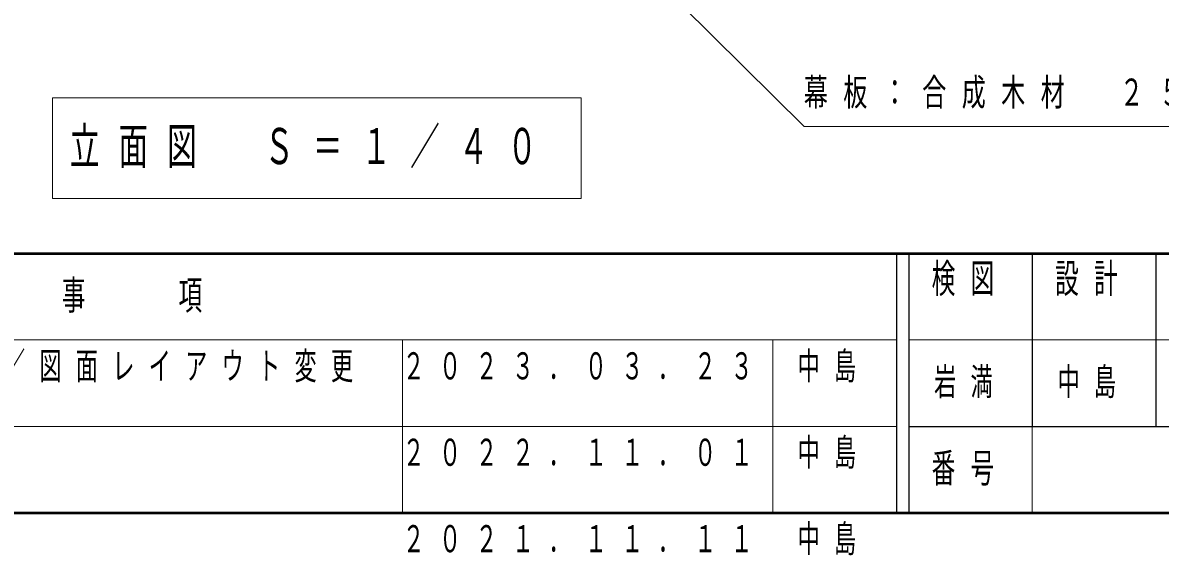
# Model space of a CAD drawing. Units: millimetres on the paper. Extents: x -385 to 15, y -594 to 267.
# Drawn here: x -314.3 to -222.1, y -3.4 to 39.7 of the extents above; entities that cross this region are included whole.
import ezdxf

# ---------------------------------------------------------------- set-up
doc = ezdxf.new("R2010")
doc.units = ezdxf.units.MM
doc.layers.add('1_40', color=4, linetype='Continuous', lineweight=25)
doc.layers.add('NAKAMURA図枠', color=7, linetype='Continuous', lineweight=13)
doc.layers.add('図面情報', color=7, linetype='Continuous')
doc.styles.add('ＭＳ ゴシック', font='')
doc.styles.get('ＭＳ ゴシック').set_extended_font_data('MS Gothic')

msp = doc.modelspace()

# ---------------------------------------------------------------- linework, layer by layer
at = {"layer": '1_40', "color": 7, "lineweight": 13}
for p, q in [((-311.844, 33.605), (-311.844, 25.471)), ((-269.044, 33.605), (-311.844, 33.605)), ((-269.044, 25.471), (-269.044, 33.605)), ((-311.844, 25.471), (-269.044, 25.471))]:
    msp.add_line(p, q, dxfattribs=at)
msp.add_lwpolyline([(-263.337, 43.543), (-250.961, 31.297), (-217.572, 31.297)], dxfattribs=at)
at = {"layer": 'NAKAMURA図枠', "lineweight": 50}
for p, q in [((-385, 21), (0, 21)), ((-385, 0), (0, 0))]:
    msp.add_line(p, q, dxfattribs=at)
at = {"layer": 'NAKAMURA図枠', "color": 211, "lineweight": 25}
for p, q in [((-243.5, 21), (-243.5, 0)), ((-242.5, 21), (-242.5, 0)), ((-232.5, 21), (-232.5, 7)), ((-222.5, 21), (-222.5, 7)), ((-242.5, 7), (0, 7))]:
    msp.add_line(p, q, dxfattribs=at)
at = {"layer": 'NAKAMURA図枠'}
for p, q in [((-385, 14), (-243.5, 14)), ((-283.5, 14), (-283.5, 0)), ((-253.5, 14), (-253.5, 0)), ((-242.5, 14), (-187.5, 14)), ((-385, 7), (-243.5, 7)), ((-232.5, 7), (-232.5, 0))]:
    msp.add_line(p, q, dxfattribs=at)

# ---------------------------------------------------------------- texts
at = {"layer": '1_40', "color": 7, "attachment_point": 4, "style": 'ＭＳ ゴシック'}
for s, insert, char_height in [('\\T1.64;\\W0.65;幕板：合成木材\u3000２５ｔ', (-251.002, 33.947), 2.199), ('\\T1.64;\\W0.6;立面図\u3000Ｓ＝１／４０', (-310.444, 29.538), 2.933)]:
    msp.add_mtext(s, dxfattribs=dict(at, insert=insert, char_height=char_height))
at = {"layer": 'NAKAMURA図枠', "color": 4, "char_height": 2.346, "style": 'ＭＳ ゴシック'}
for s, insert, attachment_point in [('\\T1.64;\\W0.6;検図', (-237.5, 20.167), 2), ('\\T1.64;\\W0.6;設計', (-227.5, 20.167), 2), ('\\T1.64;\\W0.6;改\u3000\u3000訂\u3000\u3000事\u3000\u3000項', (-314.25, 17.5), 5), ('\\T1.64;\\W0.6;番号', (-237.5, 3.5), 5)]:
    msp.add_mtext(s, dxfattribs=dict(at, insert=insert, attachment_point=attachment_point))
at = {"layer": '図面情報', "char_height": 2.199, "style": 'ＭＳ ゴシック'}
for s, insert, attachment_point in [('\\T1.64;\\W0.6;床板・幕板・フレーム構造／制御ボックス設置位置／図面レイアウト変更', (-383.75, 13), 1), ('\\T1.64;\\W0.6;２０２３．０３．２３', (-283.5, 13), 1), ('\\T1.64;\\W0.6;中島', (-251.5, 13), 1), ('\\T1.64;\\W0.6;岩満', (-237.5, 10.5), 5), ('\\T1.64;\\W0.6;中島', (-227.5, 10.5), 5), ('\\T1.64;\\W0.6;２０２２．１１．０１', (-283.5, 6), 1), ('\\T1.64;\\W0.6;中島', (-251.5, 6), 1), ('\\T1.64;\\W0.6;中島', (-251.5, -1), 1), ('\\T1.64;\\W0.6;２０２１．１１．１１', (-283.5, -1), 1)]:
    msp.add_mtext(s, dxfattribs=dict(at, insert=insert, attachment_point=attachment_point))

doc.saveas('drawing.dxf')
